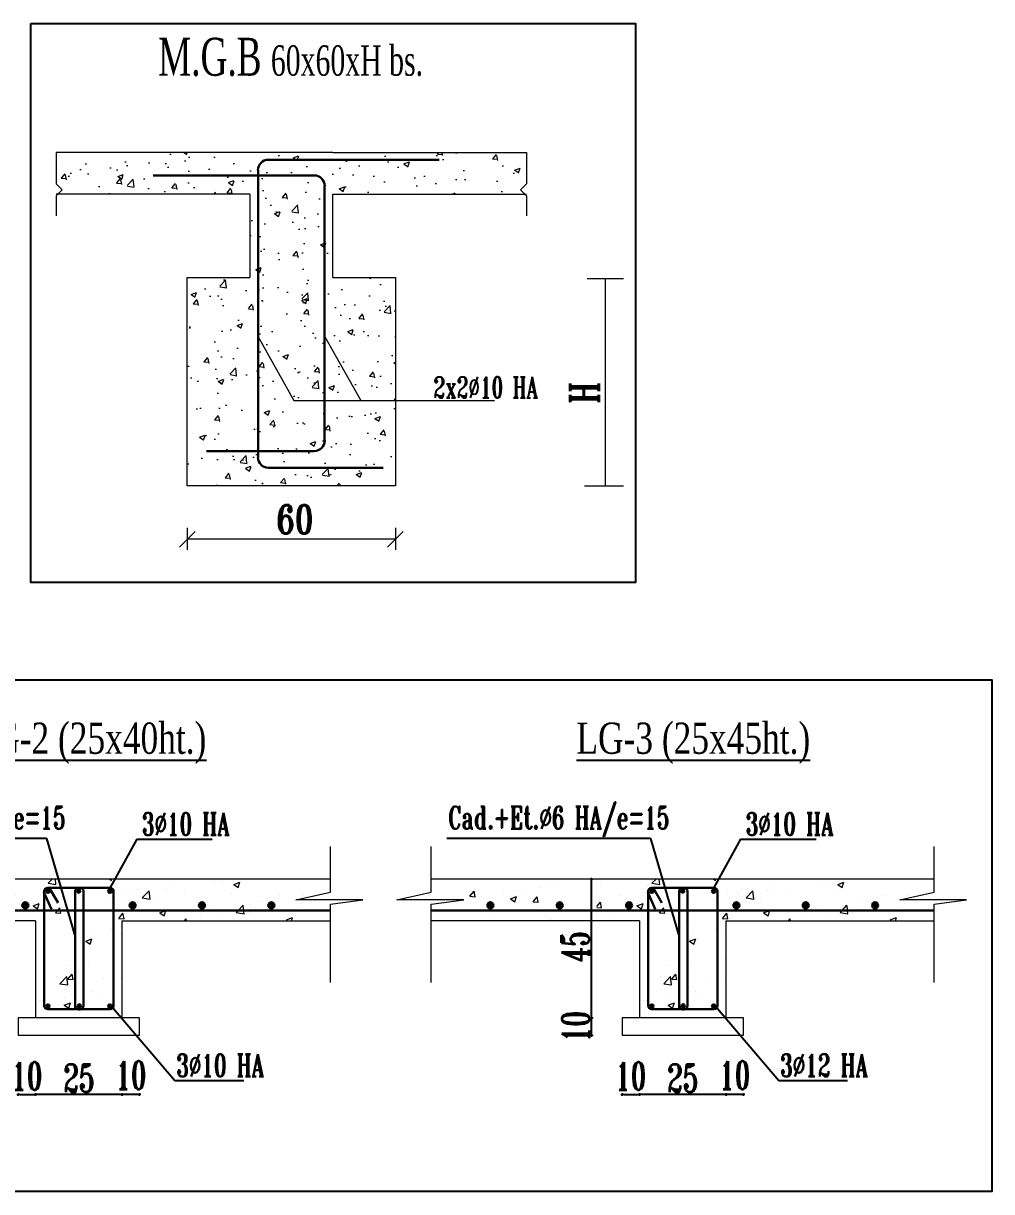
# Model space of a CAD drawing. Header units: metres. Extents: x 3058.8 to 3152.5, y 1532.5 to 1596.5.
# Drawn here: x 3109.83 to 3123.65, y 1532.47 to 1549.13 of the extents above; entities that cross this region are included whole.
import ezdxf

# ---------------------------------------------------------------- set-up
doc = ezdxf.new("R2010")
doc.units = ezdxf.units.M
for name, color, linetype, lineweight in [('COTA', 1, 'Continuous', 0), ('EPM ARMATURE INFERIEURE', 140, 'Continuous', 25), ('EPM ARMATURES INFERIEURES', 140, 'Continuous', 25), ('EPM COUPES', 5, 'Continuous', 53), ('EPM HACHURES 1', 251, 'Continuous', 9), ('EPM LIGNE018', 60, 'Continuous', 18), ('EPM TRAIT018', 60, 'Continuous', 18), ('texte', 7, 'Continuous', 0)]:
    doc.layers.add(name, color=color, linetype=linetype, lineweight=lineweight)
doc.layers.add('Mure decoraftif', color=31, linetype='Continuous')
doc.styles.add('GrAnnotations', font='romantic.ttf', dxfattribs={"width": 0.65})
doc.styles.add('GrCotations', font='romant.shx', dxfattribs={"width": 0.65})
pattern_1 = [(50, (309632.3, 91557.9), (682.0994, -59.676), [71.323, -784.555]), (355, (309632.3, 91557.9), (-131.949, 715.316), [57.059, -627.644]), (100.451, (309689.13, 91552.95), (550.153, 655.637), [60.615, -666.769]), (46.1842, (309632.3, 91748.1), (1014.92, -157.406), [106.985, -1176.833]), (96.6356, (309716.9, 91735), (888.841, 926.361), [90.923, -1000.153]), (351.184, (309632.3, 91748.1), (888.843, 926.36), [85.588, -941.466]), (21, (309727.4, 91700.57), (567.646, -382.882), [71.323, -784.555]), (326, (309727.4, 91700.6), (231.387, 689.6), [57.059, -627.644]), (71.4514, (309774.7, 91668.66), (799.031, 306.719), [60.615, -666.769]), (37.5, (309632.3, 91557.92), (11.5637, 316.5741), [0, -620.0364, 0, -637.154, 0, -630.0216]), (7.5, (309632.3, 91557.92), (250.1728, 375.076), [0, -363.2728, 0, -605.7717, 0, -240.1214]), (327.5, (309420.22, 91557.92), (507.6512, -21.4484), [0, -237.744, 0, -741.7613, 0, -984.26]), (317.5, (309325.13, 91557.9), (554.5957, 95.1968), [0, -309.067, 0, -492.6056, 0, -698.9674])]

# ---------------------------------------------------------------- blocks, each defined once
blk = doc.blocks.new('COT')
at = {"layer": 'COTA'}
for p, q in [((-1, 0), (1, 0)), ((0, -1), (0, 1))]:
    blk.add_line(p, q, dxfattribs=at)
at = {"layer": 'COTA', "color": 4}
blk.add_line((-0.71, -0.71), (0.71, 0.71), dxfattribs=at)
blk = doc.blocks.new('L2')
at = {"lineweight": 30}
h = blk.add_hatch(color=1, dxfattribs=at)
h.dxf.hatch_style = 1
edge = h.paths.add_edge_path()
edge.add_arc((335470.384, 357503.271), 0.0248, 180, 360)
edge.add_arc((335470.384, 357503.271), 0.0248, 0, 180)
h = blk.add_hatch(color=1, dxfattribs=at)
h.dxf.hatch_style = 1
edge = h.paths.add_edge_path()
edge.add_arc((335470.824, 357503.274), 0.0248, 180, 360)
edge.add_arc((335470.824, 357503.274), 0.0248, 0, 180)
h = blk.add_hatch(color=1, dxfattribs=at)
h.dxf.hatch_style = 1
edge = h.paths.add_edge_path()
edge.add_arc((335471.268, 357503.271), 0.0248, 180, 360)
edge.add_arc((335471.268, 357503.271), 0.0248, 0, 180)
h = blk.add_hatch(color=1, dxfattribs=at)
h.dxf.hatch_style = 1
edge = h.paths.add_edge_path()
edge.add_arc((335470.384, 357501.63), 0.0248, 180, 360)
edge.add_arc((335470.384, 357501.63), 0.0248, 0, 180)
h = blk.add_hatch(color=1, dxfattribs=at)
h.dxf.hatch_style = 1
edge = h.paths.add_edge_path()
edge.add_arc((335470.832, 357501.634), 0.0248, 180, 360)
edge.add_arc((335470.832, 357501.634), 0.0248, 0, 180)
h = blk.add_hatch(color=1, dxfattribs=at)
h.dxf.hatch_style = 1
edge = h.paths.add_edge_path()
edge.add_arc((335471.268, 357501.63), 0.0248, 180, 360)
edge.add_arc((335471.268, 357501.63), 0.0248, 0, 180)
at = {"layer": 'EPM ARMATURE INFERIEURE', "lineweight": 30}
for points in [[(335468.124, 357503.068, 1), (335468.037, 357503.068, 1)], [(335469.114, 357503.068, 1), (335469.027, 357503.068, 1)], [(335470.104, 357503.068, 1), (335470.017, 357503.068, 1)], [(335471.635, 357503.068, 1), (335471.548, 357503.068, 1)], [(335472.625, 357503.068, 1), (335472.538, 357503.068, 1)], [(335473.615, 357503.068, 1), (335473.528, 357503.068, 1)]]:
    blk.add_hatch(color=1, dxfattribs=at).paths.add_polyline_path(points)
for p, q in [((335470.364, 357504.022), (335467.46, 357504.022)), ((335470.364, 357504.022), (335470.773, 357502.619)), ((335471.652, 357504.014), (335471.243, 357503.271)), ((335471.652, 357504.014), (335472.729, 357504.014)), ((335469.526, 357501.482), (335469.526, 357503.443)), ((335470.773, 357501.585), (335470.773, 357503.249)), ((335471.292, 357501.63), (335472.195, 357500.572)), ((335469.526, 357501.235), (335469.526, 357501.443)), ((335472.195, 357500.572), (335473.179, 357500.572)), ((335469.98, 357500.372), (335470.187, 357500.372)), ((335471.425, 357500.372), (335470.227, 357500.372)), ((335471.672, 357500.372), (335471.465, 357500.372))]:
    blk.add_line(p, q)
at = {"layer": 'EPM ARMATURE INFERIEURE', "color": 4, "lineweight": 30}
for p, q in [((335470.381, 357503.319), (335471.272, 357503.319)), ((335470.529, 357503.105), (335470.397, 357503.326)), ((335470.842, 357503.319), (335470.823, 357503.319)), ((335470.433, 357503.016), (335470.327, 357503.256)), ((335470.331, 357501.636), (335470.331, 357503.269)), ((335470.773, 357503.269), (335470.773, 357501.634)), ((335470.892, 357501.634), (335470.892, 357503.269)), ((335471.321, 357503.269), (335471.321, 357501.636)), ((335474.415, 357502.997), (335467.237, 357502.997)), ((335471.272, 357501.586), (335470.381, 357501.586)), ((335470.823, 357501.585), (335470.842, 357501.585))]:
    blk.add_line(p, q, dxfattribs=at)
at = {"layer": 'EPM ARMATURE INFERIEURE', "color": 1, "lineweight": 30}
for centre in [(335468.081, 357503.068), (335469.071, 357503.068), (335470.061, 357503.068), (335471.592, 357503.068), (335472.582, 357503.068), (335473.572, 357503.068)]:
    blk.add_circle(centre, 0.0436, dxfattribs=at)
for centre, radius, start, end in [((335470.381, 357503.269), 0.0495, 90, 180), ((335470.823, 357503.269), 0.0495, 90, 180), ((335470.842, 357503.269), 0.0495, 0, 90), ((335471.272, 357503.269), 0.0495, 360, 90), ((335470.384, 357503.271), 0.0248, 0, 180), ((335470.384, 357503.271), 0.0248, 180, 0), ((335470.824, 357503.274), 0.0248, 0, 180), ((335470.824, 357503.274), 0.0248, 180, 0), ((335471.268, 357503.271), 0.0248, 0, 180), ((335471.268, 357503.271), 0.0248, 180, 0), ((335470.384, 357501.63), 0.0248, 0, 180), ((335470.832, 357501.634), 0.0248, 0, 180), ((335471.268, 357501.63), 0.0248, 0, 180), ((335470.381, 357501.636), 0.0495, 180, 270), ((335470.384, 357501.63), 0.0248, 180, 0), ((335470.823, 357501.634), 0.0495, 180, 270), ((335470.832, 357501.634), 0.0248, 180, 0), ((335470.842, 357501.634), 0.0495, 270, 0), ((335471.268, 357501.63), 0.0248, 180, 0), ((335471.272, 357501.636), 0.0495, 270, 0)]:
    blk.add_arc(centre, radius, start, end, dxfattribs=at)
at = {"layer": 'EPM COUPES', "lineweight": 9}
for p, q in [((335474.415, 357503.443), (335467.237, 357503.443)), ((335470.207, 357502.849), (335467.237, 357502.849)), ((335470.207, 357502.849), (335470.207, 357501.463)), ((335471.445, 357501.463), (335471.445, 357502.849)), ((335471.445, 357502.849), (335474.415, 357502.849))]:
    blk.add_line(p, q, dxfattribs=at)
at = {"layer": 'EPM COUPES', "lineweight": 18}
for p, q in [((335471.692, 357501.463), (335469.96, 357501.463)), ((335469.96, 357501.463), (335469.96, 357501.215)), ((335471.692, 357501.215), (335471.692, 357501.463)), ((335469.96, 357501.215), (335471.692, 357501.215))]:
    blk.add_line(p, q, dxfattribs=at)
at = {"layer": 'EPM HACHURES 1'}
for p, q in [((335468.312, 357503.442), (335468.312, 357503.442)), ((335468.779, 357503.316), (335468.779, 357503.316)), ((335468.896, 357503.334), (335468.896, 357503.334)), ((335468.984, 357503.413), (335468.984, 357503.413)), ((335469.655, 357503.385), (335469.655, 357503.385)), ((335470.273, 357503.31), (335470.273, 357503.31)), ((335470.326, 357503.357), (335470.326, 357503.357)), ((335470.387, 357503.383), (335470.445, 357503.443)), ((335470.387, 357503.383), (335470.499, 357503.366)), ((335470.499, 357503.365), (335470.49, 357503.443)), ((335470.997, 357503.328), (335470.997, 357503.328)), ((335471.006, 357503.436), (335471.006, 357503.436)), ((335471.266, 357503.443), (335471.292, 357503.425)), ((335471.292, 357503.425), (335471.298, 357503.443)), ((335472.113, 357503.362), (335472.113, 357503.362)), ((335472.748, 357503.442), (335472.748, 357503.442)), ((335472.774, 357503.412), (335472.774, 357503.412)), ((335472.888, 357503.405), (335472.888, 357503.405)), ((335473.037, 357503.367), (335473.125, 357503.4)), ((335473.037, 357503.367), (335473.099, 357503.325)), ((335473.099, 357503.325), (335473.125, 357503.401)), ((335467.615, 357503.165), (335467.615, 357503.165)), ((335467.67, 357503.17), (335467.67, 357503.17)), ((335467.788, 357503.198), (335467.848, 357503.271)), ((335467.788, 357503.198), (335467.863, 357503.192)), ((335467.863, 357503.192), (335467.848, 357503.271)), ((335467.906, 357503.301), (335467.906, 357503.301)), ((335468.261, 357503.254), (335468.261, 357503.254)), ((335468.366, 357503.163), (335468.454, 357503.196)), ((335468.366, 357503.163), (335468.429, 357503.12)), ((335468.429, 357503.12), (335468.454, 357503.196)), ((335468.464, 357503.275), (335468.464, 357503.275)), ((335468.577, 357503.273), (335468.577, 357503.273)), ((335468.689, 357503.119), (335468.75, 357503.192)), ((335468.764, 357503.113), (335468.75, 357503.192)), ((335469.92, 357503.216), (335469.92, 357503.216)), ((335470.591, 357503.188), (335470.591, 357503.188)), ((335470.814, 357503.179), (335470.814, 357503.179)), ((335471.262, 357503.159), (335471.262, 357503.159)), ((335471.303, 357503.196), (335471.303, 357503.196)), ((335471.308, 357503.16), (335471.308, 357503.16)), ((335471.467, 357503.273), (335471.467, 357503.273)), ((335471.618, 357503.237), (335471.618, 357503.237)), ((335471.668, 357503.3), (335471.668, 357503.3)), ((335471.729, 357503.175), (335471.827, 357503.277)), ((335471.729, 357503.175), (335471.841, 357503.157)), ((335471.841, 357503.157), (335471.827, 357503.277)), ((335472.041, 357503.286), (335472.041, 357503.286)), ((335472.094, 357503.3), (335472.094, 357503.3)), ((335472.339, 357503.272), (335472.339, 357503.272)), ((335473.011, 357503.243), (335473.011, 357503.243)), ((335473.682, 357503.215), (335473.682, 357503.215)), ((335474.031, 357503.207), (335474.031, 357503.207)), ((335468.689, 357503.119), (335468.765, 357503.113)), ((335468.807, 357503.058), (335468.807, 357503.058)), ((335469.6, 357503.051), (335469.652, 357503.113)), ((335469.6, 357503.04), (335469.666, 357503.034)), ((335469.666, 357503.034), (335469.652, 357503.113)), ((335469.718, 357502.987), (335469.718, 357502.987)), ((335470.033, 357503.029), (335470.033, 357503.029)), ((335470.173, 357503.062), (335470.261, 357503.096)), ((335470.173, 357503.062), (335470.236, 357503.02)), ((335470.179, 357503.099), (335470.179, 357503.099)), ((335470.236, 357503.02), (335470.261, 357503.096)), ((335470.493, 357502.962), (335470.523, 357502.997)), ((335470.509, 357503.091), (335470.509, 357503.091)), ((335470.523, 357502.997), (335470.554, 357503.034)), ((335470.56, 357502.997), (335470.553, 357503.034)), ((335470.568, 357502.955), (335470.56, 357502.997)), ((335470.574, 357503.034), (335470.574, 357503.034)), ((335471.933, 357503.131), (335471.933, 357503.131)), ((335471.98, 357502.961), (335472.068, 357502.995)), ((335472.043, 357502.919), (335472.068, 357502.995)), ((335472.732, 357503.024), (335472.732, 357503.024)), ((335473.071, 357502.967), (335473.1, 357502.997)), ((335473.1, 357502.997), (335473.169, 357503.069)), ((335473.175, 357503.017), (335473.169, 357503.069)), ((335473.177, 357502.997), (335473.175, 357503.017)), ((335473.183, 357502.949), (335473.177, 357502.997)), ((335473.276, 357503.074), (335473.276, 357503.074)), ((335473.348, 357503.013), (335473.348, 357503.013)), ((335473.385, 357503.118), (335473.385, 357503.118)), ((335473.947, 357503.046), (335473.947, 357503.046)), ((335473.988, 357503.098), (335473.988, 357503.098)), ((335474.142, 357503.117), (335474.142, 357503.117)), ((335468.073, 357502.933), (335468.073, 357502.933)), ((335468.88, 357502.916), (335468.88, 357502.916)), ((335468.924, 357502.883), (335468.924, 357502.883)), ((335469.841, 357502.908), (335469.841, 357502.908)), ((335470.493, 357502.962), (335470.568, 357502.955)), ((335471.395, 357502.883), (335471.455, 357502.955)), ((335471.395, 357502.883), (335471.47, 357502.876)), ((335471.452, 357502.855), (335471.452, 357502.855)), ((335471.47, 357502.876), (335471.455, 357502.955)), ((335471.98, 357502.961), (335472.043, 357502.919)), ((335472.097, 357502.943), (335472.097, 357502.943)), ((335472.334, 357502.849), (335472.357, 357502.876)), ((335472.362, 357502.849), (335472.357, 357502.876)), ((335472.557, 357502.909), (335472.557, 357502.909)), ((335472.872, 357502.95), (335472.872, 357502.95)), ((335473.071, 357502.967), (335473.183, 357502.949)), ((335473.254, 357502.972), (335473.254, 357502.972)), ((335473.787, 357502.86), (335473.875, 357502.894)), ((335473.787, 357502.861), (335473.805, 357502.849)), ((335473.86, 357502.849), (335473.875, 357502.894)), ((335470.747, 357502.689), (335470.747, 357502.689)), ((335470.799, 357502.761), (335470.799, 357502.761)), ((335470.972, 357502.7), (335470.972, 357502.7)), ((335471.287, 357502.742), (335471.287, 357502.742)), ((335471.418, 357502.661), (335471.418, 357502.661)), ((335470.924, 357502.556), (335471.012, 357502.589)), ((335470.924, 357502.556), (335470.986, 357502.513)), ((335470.986, 357502.513), (335471.012, 357502.589)), ((335471.055, 357502.594), (335471.055, 357502.594)), ((335470.321, 357502.468), (335470.321, 357502.468)), ((335470.784, 357502.342), (335470.784, 357502.342)), ((335471.432, 357502.308), (335471.432, 357502.308)), ((335471.437, 357502.436), (335471.437, 357502.436)), ((335470.642, 357502.204), (335470.642, 357502.204)), ((335470.956, 357502.246), (335470.956, 357502.246)), ((335470.502, 357502.047), (335470.502, 357502.047)), ((335470.554, 357501.95), (335470.652, 357502.052)), ((335470.666, 357501.933), (335470.652, 357502.052)), ((335470.667, 357502.016), (335470.743, 357502.009)), ((335470.668, 357502.016), (335470.728, 357502.088)), ((335470.742, 357502.009), (335470.728, 357502.088)), ((335471.173, 357502.018), (335471.173, 357502.018)), ((335471.421, 357502.018), (335471.421, 357502.018)), ((335470.554, 357501.95), (335470.666, 357501.933)), ((335470.767, 357501.878), (335470.767, 357501.878)), ((335470.768, 357501.923), (335470.768, 357501.923)), ((335471.003, 357501.844), (335471.003, 357501.844)), ((335471.102, 357501.812), (335471.102, 357501.812)), ((335471.438, 357501.849), (335471.438, 357501.849)), ((335470.269, 357501.718), (335470.269, 357501.718)), ((335470.311, 357501.708), (335470.311, 357501.708)), ((335470.618, 357501.644), (335470.706, 357501.678)), ((335470.618, 357501.644), (335470.68, 357501.602)), ((335470.626, 357501.75), (335470.626, 357501.75)), ((335470.68, 357501.602), (335470.706, 357501.678)), ((335470.753, 357501.505), (335470.753, 357501.505)), ((335471.304, 357501.568), (335471.304, 357501.568)), ((335471.406, 357501.599), (335471.406, 357501.599))]:
    blk.add_line(p, q, dxfattribs=at)
at = {"layer": 'EPM TRAIT018'}
for p, q in [((335467.237, 357503.256), (335467.237, 357503.906)), ((335474.415, 357503.256), (335474.415, 357503.906)), ((335466.747, 357503.145), (335467.237, 357503.256)), ((335467.7, 357503.145), (335466.747, 357503.145)), ((335467.237, 357503.084), (335467.7, 357503.145)), ((335473.924, 357503.145), (335474.415, 357503.256)), ((335474.878, 357503.145), (335473.924, 357503.145)), ((335474.415, 357503.084), (335474.878, 357503.145)), ((335467.237, 357501.966), (335467.237, 357503.084)), ((335474.415, 357501.966), (335474.415, 357503.084))]:
    blk.add_line(p, q, dxfattribs=at)
at = {"xscale": 0.019800000000072, "yscale": 0.019800000000072, "zscale": 0.019800000000072}
for p, rotation in [((335469.526, 357503.443), 90), ((335469.526, 357501.463), 90), ((335469.526, 357501.463), 270), ((335469.526, 357501.215), 270), ((335469.96, 357500.372), 180), ((335470.207, 357500.372), 180), ((335471.445, 357500.372), 180)]:
    blk.add_blockref('COT', p, dxfattribs=dict(at, rotation=rotation))
for p in [(335470.207, 357500.372), (335471.445, 357500.372), (335471.692, 357500.372)]:
    blk.add_blockref('COT', p, dxfattribs=at)
for s, height, style, width, p in [('%%ULG-2 (25x40ht.)', 0.4455, 'GrAnnotations', 0.75, (335469.309, 357505.23)), ('Cad.+Et.%%C6 HA/e=15', 0.32175, 'GrCotations', 0.65, (335467.48, 357504.158)), ('3%%C10 HA', 0.3218, 'GrCotations', 0.65, (335471.725, 357504.068)), ('3%%C10 HA', 0.3218, 'GrCotations', 0.65, (335472.216, 357500.626))]:
    blk.add_text(s, height=height, dxfattribs=dict(style=style, width=width)).set_placement(p)
at = {"insert": (335469.294, 357502.48), "char_height": 0.396, "attachment_point": 5, "rotation": 90, "style": 'GrCotations'}
blk.add_mtext('\\A1;40', dxfattribs=at)
at = {"insert": (335469.299, 357501.339), "char_height": 0.396, "width": 0.1716, "attachment_point": 5, "rotation": 90, "style": 'GrCotations'}
blk.add_mtext('\\A1;10', dxfattribs=at)
at = {"char_height": 0.396, "attachment_point": 5, "style": 'GrCotations'}
for s, insert in [('\\A1;10', (335470.084, 357500.636)), ('\\A1;25', (335470.826, 357500.603))]:
    blk.add_mtext(s, dxfattribs=dict(at, insert=insert))
at = {"insert": (335471.569, 357500.646), "char_height": 0.396, "width": 0.1716, "attachment_point": 5, "style": 'GrCotations'}
blk.add_mtext('\\A1;10', dxfattribs=at)
blk = doc.blocks.new('L3')
at = {"lineweight": 30}
h = blk.add_hatch(color=1, dxfattribs=at)
h.dxf.hatch_style = 1
edge = h.paths.add_edge_path()
edge.add_arc((335479.002, 357503.271), 0.0248, 180, 360)
edge.add_arc((335479.002, 357503.271), 0.0248, 0, 180)
h = blk.add_hatch(color=1, dxfattribs=at)
h.dxf.hatch_style = 1
edge = h.paths.add_edge_path()
edge.add_arc((335479.442, 357503.274), 0.0248, 180, 360)
edge.add_arc((335479.442, 357503.274), 0.0248, 0, 180)
h = blk.add_hatch(color=1, dxfattribs=at)
h.dxf.hatch_style = 1
edge = h.paths.add_edge_path()
edge.add_arc((335479.886, 357503.271), 0.0248, 180, 360)
edge.add_arc((335479.886, 357503.271), 0.0248, 0, 180)
h = blk.add_hatch(color=1, dxfattribs=at)
h.dxf.hatch_style = 1
edge = h.paths.add_edge_path()
edge.add_arc((335479.002, 357501.63), 0.0248, 180, 360)
edge.add_arc((335479.002, 357501.63), 0.0248, 0, 180)
h = blk.add_hatch(color=1, dxfattribs=at)
h.dxf.hatch_style = 1
edge = h.paths.add_edge_path()
edge.add_arc((335479.45, 357501.634), 0.0248, 180, 360)
edge.add_arc((335479.45, 357501.634), 0.0248, 0, 180)
h = blk.add_hatch(color=1, dxfattribs=at)
h.dxf.hatch_style = 1
edge = h.paths.add_edge_path()
edge.add_arc((335479.886, 357501.63), 0.0248, 180, 360)
edge.add_arc((335479.886, 357501.63), 0.0248, 0, 180)
at = {"layer": 'EPM ARMATURE INFERIEURE', "lineweight": 30}
for points in [[(335476.742, 357503.068, 1), (335476.655, 357503.068, 1)], [(335477.732, 357503.068, 1), (335477.645, 357503.068, 1)], [(335478.722, 357503.068, 1), (335478.635, 357503.068, 1)], [(335480.253, 357503.068, 1), (335480.166, 357503.068, 1)], [(335481.243, 357503.068, 1), (335481.156, 357503.068, 1)], [(335482.233, 357503.068, 1), (335482.146, 357503.068, 1)]]:
    blk.add_hatch(color=1, dxfattribs=at).paths.add_polyline_path(points)
for p, q in [((335478.982, 357504.022), (335476.078, 357504.022)), ((335478.982, 357504.022), (335479.391, 357502.619)), ((335480.27, 357504.014), (335479.861, 357503.271)), ((335480.27, 357504.014), (335481.347, 357504.014)), ((335478.144, 357501.482), (335478.144, 357503.443)), ((335479.391, 357501.585), (335479.391, 357503.249)), ((335479.91, 357501.63), (335480.813, 357500.572)), ((335478.144, 357501.235), (335478.144, 357501.443)), ((335480.813, 357500.572), (335481.797, 357500.572)), ((335478.598, 357500.372), (335478.805, 357500.372)), ((335480.043, 357500.372), (335478.845, 357500.372)), ((335480.29, 357500.372), (335480.083, 357500.372))]:
    blk.add_line(p, q)
at = {"layer": 'EPM ARMATURE INFERIEURE', "color": 4, "lineweight": 30}
for p, q in [((335478.999, 357503.319), (335479.89, 357503.319)), ((335479.147, 357503.105), (335479.015, 357503.326)), ((335479.46, 357503.319), (335479.441, 357503.319)), ((335479.051, 357503.016), (335478.945, 357503.256)), ((335478.949, 357501.636), (335478.949, 357503.269)), ((335479.391, 357503.269), (335479.391, 357501.634)), ((335479.51, 357501.634), (335479.51, 357503.269)), ((335479.939, 357503.269), (335479.939, 357501.636)), ((335483.033, 357502.997), (335475.855, 357502.997)), ((335479.89, 357501.586), (335478.999, 357501.586)), ((335479.441, 357501.585), (335479.46, 357501.585))]:
    blk.add_line(p, q, dxfattribs=at)
at = {"layer": 'EPM ARMATURE INFERIEURE', "color": 1, "lineweight": 30}
for centre in [(335476.699, 357503.068), (335477.689, 357503.068), (335478.679, 357503.068), (335480.21, 357503.068), (335481.2, 357503.068), (335482.19, 357503.068)]:
    blk.add_circle(centre, 0.0436, dxfattribs=at)
for centre, radius, start, end in [((335478.999, 357503.269), 0.0495, 90, 180), ((335479.441, 357503.269), 0.0495, 90, 180), ((335479.46, 357503.269), 0.0495, 0, 90), ((335479.89, 357503.269), 0.0495, 360, 90), ((335479.002, 357503.271), 0.0248, 0, 180), ((335479.002, 357503.271), 0.0248, 180, 0), ((335479.442, 357503.274), 0.0248, 0, 180), ((335479.442, 357503.274), 0.0248, 180, 0), ((335479.886, 357503.271), 0.0248, 0, 180), ((335479.886, 357503.271), 0.0248, 180, 0), ((335479.002, 357501.63), 0.0248, 0, 180), ((335479.45, 357501.634), 0.0248, 0, 180), ((335479.886, 357501.63), 0.0248, 0, 180), ((335478.999, 357501.636), 0.0495, 180, 270), ((335479.002, 357501.63), 0.0248, 180, 0), ((335479.441, 357501.634), 0.0495, 180, 270), ((335479.45, 357501.634), 0.0248, 180, 0), ((335479.46, 357501.634), 0.0495, 270, 0), ((335479.886, 357501.63), 0.0248, 180, 0), ((335479.89, 357501.636), 0.0495, 270, 0)]:
    blk.add_arc(centre, radius, start, end, dxfattribs=at)
at = {"layer": 'EPM COUPES', "lineweight": 9}
for p, q in [((335483.033, 357503.443), (335475.855, 357503.443)), ((335478.825, 357502.849), (335475.855, 357502.849)), ((335478.825, 357502.849), (335478.825, 357501.463)), ((335480.063, 357501.463), (335480.063, 357502.849)), ((335480.063, 357502.849), (335483.033, 357502.849))]:
    blk.add_line(p, q, dxfattribs=at)
at = {"layer": 'EPM COUPES', "lineweight": 18}
for p, q in [((335480.31, 357501.463), (335478.578, 357501.463)), ((335478.578, 357501.463), (335478.578, 357501.215)), ((335480.31, 357501.215), (335480.31, 357501.463)), ((335478.578, 357501.215), (335480.31, 357501.215))]:
    blk.add_line(p, q, dxfattribs=at)
at = {"layer": 'EPM HACHURES 1'}
for p, q in [((335476.93, 357503.442), (335476.93, 357503.442)), ((335477.397, 357503.316), (335477.397, 357503.316)), ((335477.514, 357503.334), (335477.514, 357503.334)), ((335477.602, 357503.413), (335477.602, 357503.413)), ((335478.273, 357503.385), (335478.273, 357503.385)), ((335478.891, 357503.31), (335478.891, 357503.31)), ((335478.944, 357503.357), (335478.944, 357503.357)), ((335479.005, 357503.383), (335479.063, 357503.443)), ((335479.005, 357503.383), (335479.117, 357503.366)), ((335479.117, 357503.365), (335479.108, 357503.443)), ((335479.615, 357503.328), (335479.615, 357503.328)), ((335479.624, 357503.436), (335479.624, 357503.436)), ((335479.884, 357503.443), (335479.91, 357503.425)), ((335479.91, 357503.425), (335479.916, 357503.443)), ((335480.731, 357503.362), (335480.731, 357503.362)), ((335481.366, 357503.442), (335481.366, 357503.442)), ((335481.392, 357503.412), (335481.392, 357503.412)), ((335481.506, 357503.405), (335481.506, 357503.405)), ((335481.655, 357503.367), (335481.743, 357503.4)), ((335481.655, 357503.367), (335481.717, 357503.325)), ((335481.717, 357503.325), (335481.743, 357503.401)), ((335476.233, 357503.165), (335476.233, 357503.165)), ((335476.288, 357503.17), (335476.288, 357503.17)), ((335476.406, 357503.198), (335476.466, 357503.271)), ((335476.406, 357503.198), (335476.481, 357503.192)), ((335476.481, 357503.192), (335476.466, 357503.271)), ((335476.524, 357503.301), (335476.524, 357503.301)), ((335476.879, 357503.254), (335476.879, 357503.254)), ((335476.984, 357503.163), (335477.072, 357503.196)), ((335476.984, 357503.163), (335477.047, 357503.12)), ((335477.047, 357503.12), (335477.072, 357503.196)), ((335477.082, 357503.275), (335477.082, 357503.275)), ((335477.195, 357503.273), (335477.195, 357503.273)), ((335477.307, 357503.119), (335477.368, 357503.192)), ((335477.382, 357503.113), (335477.368, 357503.192)), ((335478.538, 357503.216), (335478.538, 357503.216)), ((335479.209, 357503.188), (335479.209, 357503.188)), ((335479.432, 357503.179), (335479.432, 357503.179)), ((335479.88, 357503.159), (335479.88, 357503.159)), ((335479.921, 357503.196), (335479.921, 357503.196)), ((335479.926, 357503.16), (335479.926, 357503.16)), ((335480.085, 357503.273), (335480.085, 357503.273)), ((335480.236, 357503.237), (335480.236, 357503.237)), ((335480.286, 357503.3), (335480.286, 357503.3)), ((335480.347, 357503.175), (335480.445, 357503.277)), ((335480.347, 357503.175), (335480.459, 357503.157)), ((335480.459, 357503.157), (335480.445, 357503.277)), ((335480.659, 357503.286), (335480.659, 357503.286)), ((335480.712, 357503.3), (335480.712, 357503.3)), ((335480.957, 357503.272), (335480.957, 357503.272)), ((335481.629, 357503.243), (335481.629, 357503.243)), ((335482.3, 357503.215), (335482.3, 357503.215)), ((335482.649, 357503.207), (335482.649, 357503.207)), ((335477.307, 357503.119), (335477.383, 357503.113)), ((335477.425, 357503.058), (335477.425, 357503.058)), ((335478.218, 357503.051), (335478.27, 357503.113)), ((335478.218, 357503.04), (335478.284, 357503.034)), ((335478.284, 357503.034), (335478.27, 357503.113)), ((335478.336, 357502.987), (335478.336, 357502.987)), ((335478.651, 357503.029), (335478.651, 357503.029)), ((335478.791, 357503.062), (335478.879, 357503.096)), ((335478.791, 357503.062), (335478.854, 357503.02)), ((335478.797, 357503.099), (335478.797, 357503.099)), ((335478.854, 357503.02), (335478.879, 357503.096)), ((335479.111, 357502.962), (335479.141, 357502.997)), ((335479.127, 357503.091), (335479.127, 357503.091)), ((335479.141, 357502.997), (335479.172, 357503.034)), ((335479.178, 357502.997), (335479.171, 357503.034)), ((335479.186, 357502.955), (335479.178, 357502.997)), ((335479.192, 357503.034), (335479.192, 357503.034)), ((335480.551, 357503.131), (335480.551, 357503.131)), ((335480.598, 357502.961), (335480.686, 357502.995)), ((335480.661, 357502.919), (335480.686, 357502.995)), ((335481.35, 357503.024), (335481.35, 357503.024)), ((335481.689, 357502.967), (335481.718, 357502.997)), ((335481.718, 357502.997), (335481.787, 357503.069)), ((335481.793, 357503.017), (335481.787, 357503.069)), ((335481.795, 357502.997), (335481.793, 357503.017)), ((335481.801, 357502.949), (335481.795, 357502.997)), ((335481.894, 357503.074), (335481.894, 357503.074)), ((335481.966, 357503.013), (335481.966, 357503.013)), ((335482.003, 357503.118), (335482.003, 357503.118)), ((335482.565, 357503.046), (335482.565, 357503.046)), ((335482.606, 357503.098), (335482.606, 357503.098)), ((335482.76, 357503.117), (335482.76, 357503.117)), ((335476.691, 357502.933), (335476.691, 357502.933)), ((335477.498, 357502.916), (335477.498, 357502.916)), ((335477.542, 357502.883), (335477.542, 357502.883)), ((335478.459, 357502.908), (335478.459, 357502.908)), ((335479.111, 357502.962), (335479.186, 357502.955)), ((335480.013, 357502.883), (335480.073, 357502.955)), ((335480.013, 357502.883), (335480.088, 357502.876)), ((335480.07, 357502.855), (335480.07, 357502.855)), ((335480.088, 357502.876), (335480.073, 357502.955)), ((335480.598, 357502.961), (335480.661, 357502.919)), ((335480.715, 357502.943), (335480.715, 357502.943)), ((335480.952, 357502.849), (335480.975, 357502.876)), ((335480.98, 357502.849), (335480.975, 357502.876)), ((335481.175, 357502.909), (335481.175, 357502.909)), ((335481.49, 357502.95), (335481.49, 357502.95)), ((335481.689, 357502.967), (335481.801, 357502.949)), ((335481.872, 357502.972), (335481.872, 357502.972)), ((335482.405, 357502.86), (335482.493, 357502.894)), ((335482.405, 357502.861), (335482.423, 357502.849)), ((335482.478, 357502.849), (335482.493, 357502.894)), ((335479.365, 357502.689), (335479.365, 357502.689)), ((335479.417, 357502.761), (335479.417, 357502.761)), ((335479.59, 357502.7), (335479.59, 357502.7)), ((335479.905, 357502.742), (335479.905, 357502.742)), ((335480.036, 357502.661), (335480.036, 357502.661)), ((335479.542, 357502.556), (335479.63, 357502.589)), ((335479.542, 357502.556), (335479.604, 357502.513)), ((335479.604, 357502.513), (335479.63, 357502.589)), ((335479.673, 357502.594), (335479.673, 357502.594)), ((335478.939, 357502.468), (335478.939, 357502.468)), ((335479.402, 357502.342), (335479.402, 357502.342)), ((335480.05, 357502.308), (335480.05, 357502.308)), ((335480.055, 357502.436), (335480.055, 357502.436)), ((335479.26, 357502.204), (335479.26, 357502.204)), ((335479.574, 357502.246), (335479.574, 357502.246)), ((335479.12, 357502.047), (335479.12, 357502.047)), ((335479.172, 357501.95), (335479.27, 357502.052)), ((335479.284, 357501.933), (335479.27, 357502.052)), ((335479.286, 357502.016), (335479.346, 357502.088)), ((335479.286, 357502.016), (335479.361, 357502.009)), ((335479.36, 357502.009), (335479.346, 357502.088)), ((335479.791, 357502.018), (335479.791, 357502.018)), ((335480.039, 357502.018), (335480.039, 357502.018)), ((335479.172, 357501.95), (335479.284, 357501.933)), ((335479.385, 357501.878), (335479.385, 357501.878)), ((335479.386, 357501.923), (335479.386, 357501.923)), ((335479.621, 357501.844), (335479.621, 357501.844)), ((335479.72, 357501.812), (335479.72, 357501.812)), ((335480.056, 357501.849), (335480.056, 357501.849)), ((335478.887, 357501.718), (335478.887, 357501.718)), ((335478.929, 357501.708), (335478.929, 357501.708)), ((335479.236, 357501.644), (335479.324, 357501.678)), ((335479.236, 357501.644), (335479.298, 357501.602)), ((335479.244, 357501.75), (335479.244, 357501.75)), ((335479.298, 357501.602), (335479.324, 357501.678)), ((335479.371, 357501.505), (335479.371, 357501.505)), ((335479.922, 357501.568), (335479.922, 357501.568)), ((335480.024, 357501.599), (335480.024, 357501.599))]:
    blk.add_line(p, q, dxfattribs=at)
at = {"layer": 'EPM TRAIT018'}
for p, q in [((335475.855, 357503.256), (335475.855, 357503.906)), ((335483.033, 357503.256), (335483.033, 357503.906)), ((335475.365, 357503.145), (335475.855, 357503.256)), ((335476.318, 357503.145), (335475.365, 357503.145)), ((335475.855, 357503.084), (335476.318, 357503.145)), ((335482.542, 357503.145), (335483.033, 357503.256)), ((335483.496, 357503.145), (335482.542, 357503.145)), ((335483.033, 357503.084), (335483.496, 357503.145)), ((335475.855, 357501.966), (335475.855, 357503.084)), ((335483.033, 357501.966), (335483.033, 357503.084))]:
    blk.add_line(p, q, dxfattribs=at)
at = {"xscale": 0.019800000000072, "yscale": 0.019800000000072, "zscale": 0.019800000000072}
for p, rotation in [((335478.144, 357503.443), 90), ((335478.144, 357501.463), 90), ((335478.144, 357501.463), 270), ((335478.144, 357501.215), 270), ((335478.578, 357500.372), 180), ((335478.825, 357500.372), 180), ((335480.063, 357500.372), 180)]:
    blk.add_blockref('COT', p, dxfattribs=dict(at, rotation=rotation))
for p in [(335478.825, 357500.372), (335480.063, 357500.372), (335480.31, 357500.372)]:
    blk.add_blockref('COT', p, dxfattribs=at)
for s, height, style, width, p in [('%%ULG-3 (25x45ht.)', 0.4455, 'GrAnnotations', 0.75, (335477.927, 357505.23)), ('Cad.+Et.%%C6 HA/e=15', 0.32175, 'GrCotations', 0.65, (335476.098, 357504.158)), ('3%%C10 HA', 0.3218, 'GrCotations', 0.65, (335480.343, 357504.068)), ('3%%C12 HA', 0.3218, 'GrCotations', 0.65, (335480.834, 357500.626))]:
    blk.add_text(s, height=height, dxfattribs=dict(style=style, width=width)).set_placement(p)
at = {"insert": (335477.912, 357502.48), "char_height": 0.396, "attachment_point": 5, "rotation": 90, "style": 'GrCotations'}
blk.add_mtext('\\A1;45', dxfattribs=at)
at = {"insert": (335477.917, 357501.339), "char_height": 0.396, "width": 0.1716, "attachment_point": 5, "rotation": 90, "style": 'GrCotations'}
blk.add_mtext('\\A1;10', dxfattribs=at)
at = {"char_height": 0.396, "attachment_point": 5, "style": 'GrCotations'}
for s, insert in [('\\A1;10', (335478.702, 357500.636)), ('\\A1;25', (335479.444, 357500.603))]:
    blk.add_mtext(s, dxfattribs=dict(at, insert=insert))
at = {"insert": (335480.187, 357500.646), "char_height": 0.396, "width": 0.1716, "attachment_point": 5, "style": 'GrCotations'}
blk.add_mtext('\\A1;10', dxfattribs=at)
blk = doc.blocks.new('_Oblique')
at = {"color": 0, "linetype": 'ByBlock', "lineweight": -2}
blk.add_line((-0.5, -0.5), (0.5, 0.5), dxfattribs=at)
blk = doc.blocks.new('gb')
at = {"layer": 'EPM HACHURES 1'}
h = blk.add_hatch(dxfattribs=at)
h.set_pattern_fill('AR-CONC', color=256, scale=3.744, style=0)
h.set_pattern_definition(pattern_1)
h.paths.add_polyline_path([(335979, 57281, 0.414214), (335851, 57410), (335157, 57410), (335157, 56151), (335979, 56151)], flags=17)
h.paths.add_polyline_path([(338471, 57694), (336082, 57694), (335054, 57694), (332665, 57694), (332665, 57349), (332665, 57307), (332740, 57231), (332687, 57179), (335054, 57179), (335054, 56151), (335157, 56151), (335157, 57410), (335851, 57410, -0.414214), (335979, 57281), (335979, 56151), (336082, 56151), (336082, 57179), (338449, 57179), (338396, 57231), (338471, 57307), (338471, 57349)])
h = blk.add_hatch(dxfattribs=at)
h.set_pattern_fill('AR-CONC', color=256, scale=3.744, style=0)
h.set_pattern_definition(pattern_1)
h.paths.add_polyline_path([(334283, 56151), (336853, 56151), (336853, 53581), (334283, 53581)])
at = {"layer": 'EPM ARMATURES INFERIEURES', "lineweight": 30}
for p, q in [((337393, 57603), (335285, 57603)), ((335851, 57410), (333861, 57410)), ((335157, 57475), (335157, 53932)), ((335979, 54138), (335979, 57281)), ((334521, 54009), (335851, 54009)), ((335285, 53804), (336703, 53804))]:
    blk.add_line(p, q, dxfattribs=at)
for centre, start, end in [((335285, 57475), 90, 180), ((335851, 57281), 0, 90), ((335851, 54138), 270, 0), ((335285, 53932), 180, 270)]:
    blk.add_arc(centre, 129, start, end, dxfattribs=at)
at = {"layer": 'EPM COUPES', "lineweight": 9}
for p, q in [((335054, 57694), (332665, 57694)), ((336082, 57694), (338471, 57694)), ((335054, 57179), (332665, 57179)), ((336082, 57179), (338471, 57179)), ((334283, 56151), (335054, 56151)), ((334283, 53581), (334283, 56151)), ((336082, 56151), (336853, 56151)), ((336853, 56151), (336853, 53581)), ((336853, 53581), (334283, 53581))]:
    blk.add_line(p, q, dxfattribs=at)
for points in [[(336082, 57694), (335054, 57694)], [(335054, 57179), (335054, 56151)], [(336082, 56151), (336082, 57179)]]:
    blk.add_lwpolyline(points, dxfattribs=at)
at = {"layer": 'EPM LIGNE018'}
for points in [[(332665, 57694), (332665, 57349), (332665, 57307), (332740, 57231), (332665, 57158), (332665, 56912)], [(338471, 57694), (338471, 57349), (338471, 57307), (338396, 57231), (338471, 57158), (338471, 56912)]]:
    blk.add_lwpolyline(points, dxfattribs=at)
at = {"layer": 'texte'}
for p, q in [((339220, 56140), (339668, 56140)), ((339220, 56140), (339668, 56140)), ((339444, 56140), (339444, 53581)), ((335153, 55429), (335601, 54633)), ((335979, 55429), (336427, 54633)), ((335601, 54633), (337248, 54633)), ((336427, 54633), (338074, 54633)), ((339186, 53581), (339668, 53581)), ((334283, 53064), (334283, 52793)), ((336853, 53064), (336853, 52793)), ((336853, 52921), (334283, 52921))]:
    blk.add_line(p, q, dxfattribs=at)
for points in [[(335153, 55429), (335153, 55429), (335153, 55429)], [(335979, 55429), (335979, 55429), (335979, 55429)]]:
    blk.add_solid(points, dxfattribs=at)
at = {"layer": 'texte', "xscale": 192.7777424715086, "yscale": 192.7777424715086, "zscale": 192.7777424715086, "rotation": 180}
blk.add_blockref('_Oblique', (334283, 52921), dxfattribs=at)
at = {"layer": 'texte', "xscale": 192.7777424715086, "yscale": 192.7777424715086, "zscale": 192.7777424715086}
blk.add_blockref('_Oblique', (336853, 52921), dxfattribs=at)
at = {"layer": 'texte', "style": 'GrCotations', "width": 0.75}
blk.add_text('H', height=354, rotation=90, dxfattribs=at).set_placement((339365, 54591))
blk.add_text('60', height=352.2, dxfattribs=at).set_placement((335386, 52991))
at = {"layer": 'texte', "insert": (333924, 59108), "char_height": 468, "width": 3355.01, "attachment_point": 1, "style": 'GrAnnotations'}
blk.add_mtext('M.G.B {\\H0.8x;60x60xH bs.}', dxfattribs=at)
at = {"layer": 'texte', "insert": (337324, 54668), "char_height": 257.04, "attachment_point": 7, "style": 'GrCotations'}
blk.add_mtext('2x2%%C10 HA', dxfattribs=at)

msp = doc.modelspace()

# ---------------------------------------------------------------- linework, layer by layer
for points in [[(3109.938, 1549.13), (3118.569, 1549.13), (3118.569, 1541.153), (3109.938, 1541.153)], [(3097.612, 1539.766), (3123.653, 1539.766), (3123.653, 1532.467), (3097.612, 1532.467)]]:
    msp.add_lwpolyline(points, close=True)

# ---------------------------------------------------------------- block references
for name in ['L2', 'L3']:
    msp.add_blockref(name, (-332360.2, -355966.518))
at = {"layer": 'Mure decoraftif', "xscale": 0.001156164120954, "yscale": 0.001156164120954, "zscale": 0.001156164120954}
msp.add_blockref('gb', (2725.686, 1480.586), dxfattribs=at)

doc.saveas('drawing.dxf')
